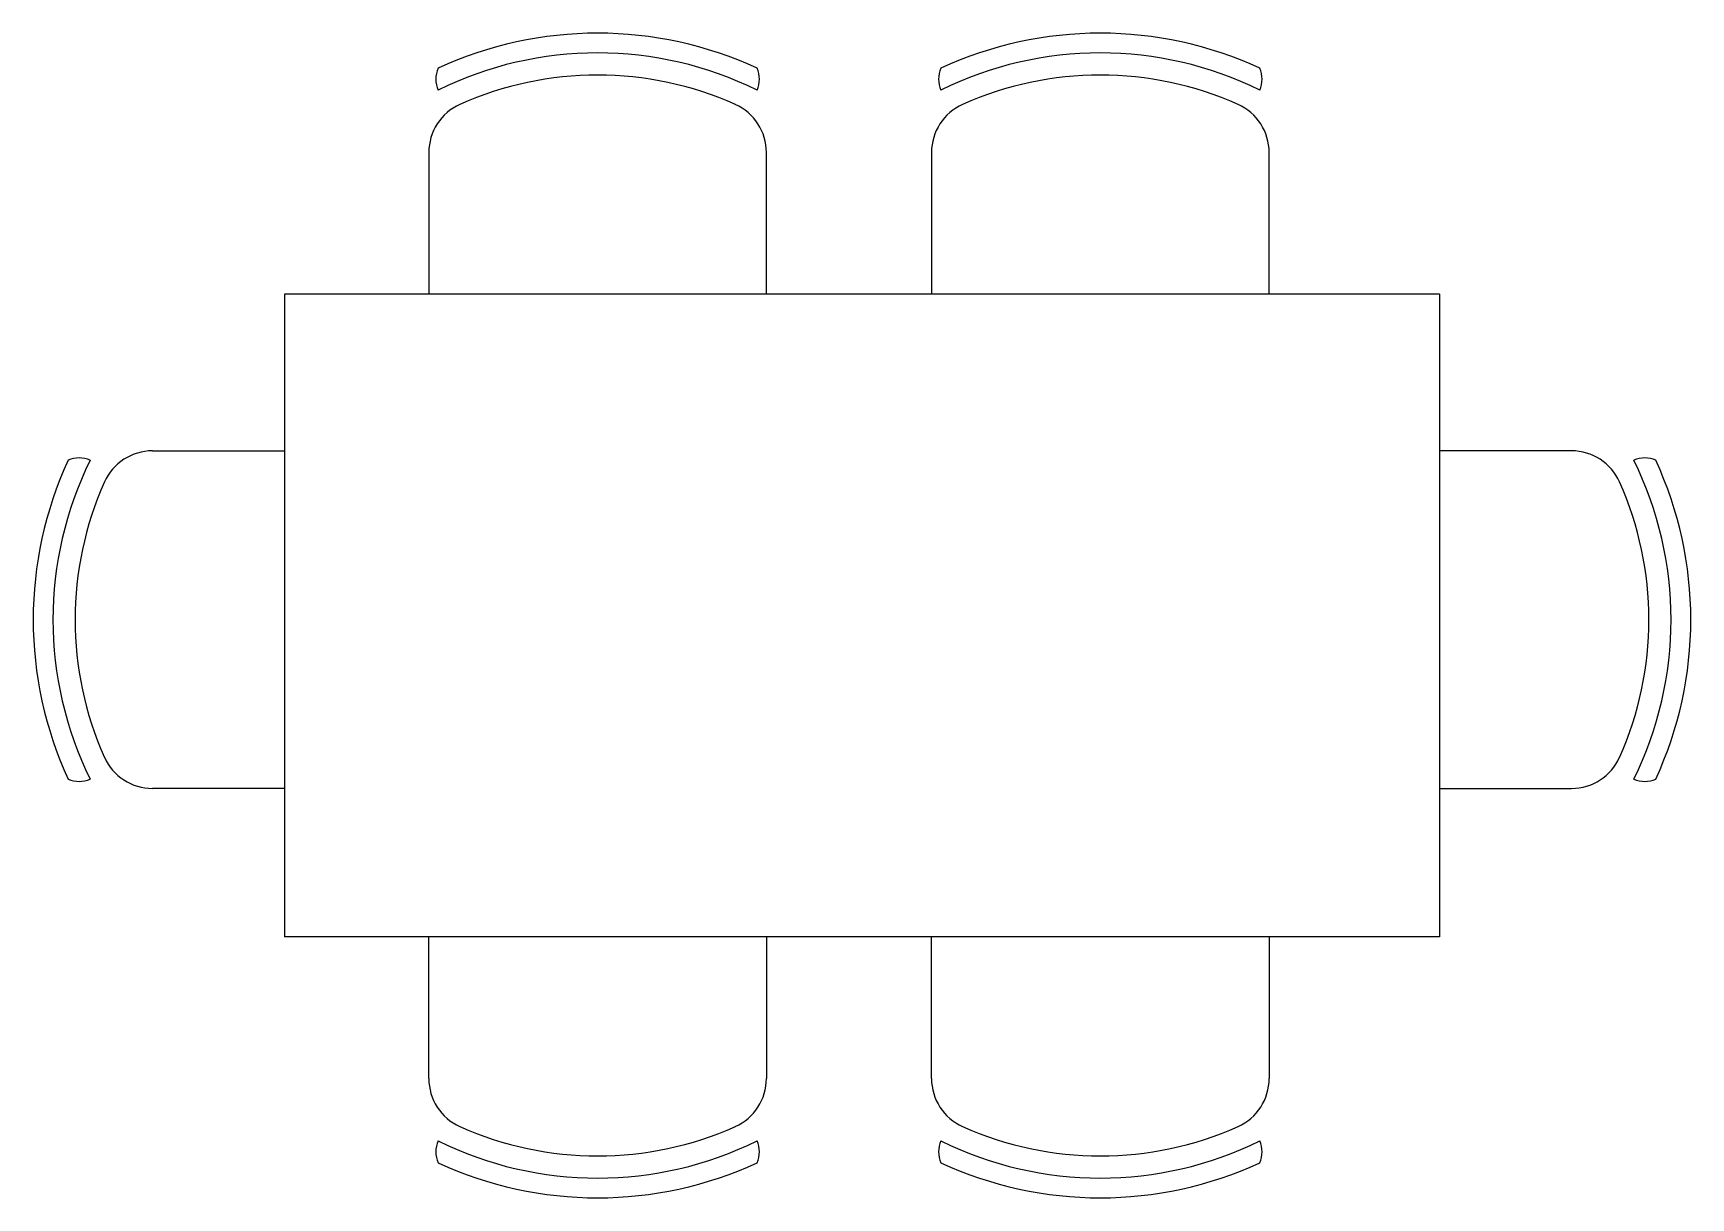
# Model space of a CAD drawing. Extents: x -8.07 to -6.1, y -0.77 to 0.61.
import ezdxf

# ---------------------------------------------------------------- set-up
doc = ezdxf.new("R2010")
doc.units = 0
doc.layers.get('0').update_dxf_attribs({"linetype": 'CONTINUOUS'})

msp = doc.modelspace()

# ---------------------------------------------------------------- linework, layer by layer
at = {"color": 0, "linetype": 'CONTINUOUS'}
for p, q in [((-7.5976, 0.472), (-7.5976, 0.304)), ((-7.1976, 0.304), (-7.1976, 0.472)), ((-7.0022, 0.472), (-7.0022, 0.304)), ((-6.6022, 0.304), (-6.6022, 0.472)), ((-7.9249, 0.1185), (-7.7685, 0.1185)), ((-6.244, 0.1185), (-6.4005, 0.1185)), ((-7.7685, -0.2815), (-7.9249, -0.2815)), ((-6.4005, -0.2815), (-6.244, -0.2815)), ((-7.5976, -0.6251), (-7.5976, -0.4571)), ((-7.1976, -0.4571), (-7.1976, -0.6251)), ((-7.0022, -0.6251), (-7.0022, -0.4571)), ((-6.6022, -0.4571), (-6.6022, -0.6251))]:
    msp.add_line(p, q, dxfattribs=at)
at = {"color": 0}
for p, q in [((-6.4005, 0.304), (-7.7685, 0.304)), ((-7.7685, 0.304), (-7.7685, -0.4571)), ((-6.4005, 0.304), (-6.4005, -0.4571)), ((-6.4005, -0.4571), (-7.7685, -0.4571))]:
    msp.add_line(p, q, dxfattribs=at)
at = {"color": 0, "linetype": 'CONTINUOUS'}
for centre, radius, start, end in [((-7.3976, 0.1634), 0.4499, 65.1891, 114.8109), ((-6.8022, 0.1634), 0.4499, 65.1891, 114.8109), ((-7.3976, 0.1634), 0.4265, 63.7296, 116.2704), ((-6.8022, 0.1634), 0.4265, 63.7296, 116.2704), ((-7.5576, 0.5588), 0.0317, 155.8622, 204.1378), ((-7.2377, 0.5588), 0.0317, 335.8622, 24.1378), ((-6.9621, 0.5588), 0.0317, 155.8622, 204.1378), ((-6.6423, 0.5588), 0.0317, 335.8622, 24.1378), ((-7.3976, 0.1634), 0.4002, 65.9442, 114.0558), ((-6.8022, 0.1634), 0.4002, 65.9442, 114.0558), ((-7.5354, 0.472), 0.0622, 114.0558, 180), ((-7.2599, 0.472), 0.0622, 0, 65.9442), ((-6.94, 0.472), 0.0622, 114.0558, 180), ((-6.6644, 0.472), 0.0622, 0, 65.9442), ((-7.9249, 0.0563), 0.0622, 90, 155.9442), ((-6.244, 0.0563), 0.0622, 24.0558, 90), ((-7.6163, -0.0815), 0.4499, 155.1891, 204.8109), ((-7.6163, -0.0815), 0.4265, 153.7296, 206.2704), ((-8.0117, 0.0784), 0.0317, 65.8622, 114.1378), ((-6.1573, 0.0784), 0.0317, 65.8622, 114.1378), ((-6.5527, -0.0815), 0.4265, 333.7296, 26.2704), ((-6.5527, -0.0815), 0.4499, 335.1891, 24.8109), ((-7.6163, -0.0815), 0.4002, 155.9442, 204.0558), ((-6.5527, -0.0815), 0.4002, 335.9442, 24.0558), ((-7.9249, -0.2192), 0.0622, 204.0558, 270), ((-6.244, -0.2192), 0.0622, 270, 335.9442), ((-8.0117, -0.2414), 0.0317, 245.8622, 294.1378), ((-6.1573, -0.2414), 0.0317, 245.8622, 294.1378), ((-7.5354, -0.6251), 0.0622, 180, 245.9442), ((-7.2599, -0.6251), 0.0622, 294.0558, 0), ((-6.94, -0.6251), 0.0622, 180, 245.9442), ((-6.6644, -0.6251), 0.0622, 294.0558, 0), ((-7.3976, -0.3165), 0.4002, 245.9442, 294.0558), ((-6.8022, -0.3165), 0.4002, 245.9442, 294.0558), ((-7.5576, -0.7119), 0.0317, 155.8622, 204.1378), ((-7.3976, -0.3165), 0.4265, 243.7296, 296.2704), ((-7.2377, -0.7119), 0.0317, 335.8622, 24.1378), ((-6.9621, -0.7119), 0.0317, 155.8622, 204.1378), ((-6.8022, -0.3165), 0.4265, 243.7296, 296.2704), ((-6.6423, -0.7119), 0.0317, 335.8622, 24.1378), ((-7.3976, -0.3165), 0.4499, 245.1891, 294.8109), ((-6.8022, -0.3165), 0.4499, 245.1891, 294.8109)]:
    msp.add_arc(centre, radius, start, end, dxfattribs=at)

doc.saveas('drawing.dxf')
